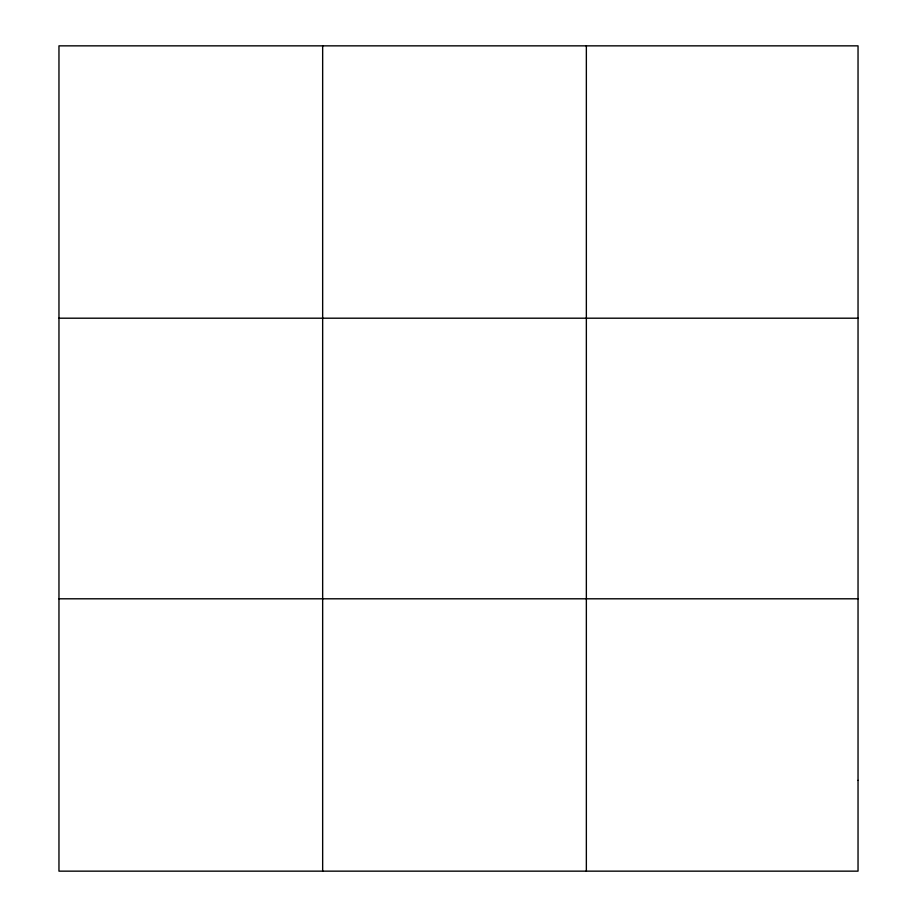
<?xml version="1.0" encoding="UTF-8"?>
<svg xmlns="http://www.w3.org/2000/svg" width="917" height="917" viewBox="0 0 917 917"><rect width="100%" height="100%" fill="white"/><g stroke="black" fill="none" stroke-linecap="round" stroke-linejoin="round"><path stroke-width="1.38" d="M322.658 871.15L322.658 45.85M586.353 871.15L586.353 45.85M58.963 318.199L858.037 318.199M58.963 598.801L858.037 598.801M858.037 780.367L858.037 871.15L58.963 871.15L58.963 45.85L858.037 45.85L858.037 780.367"/></g></svg>
